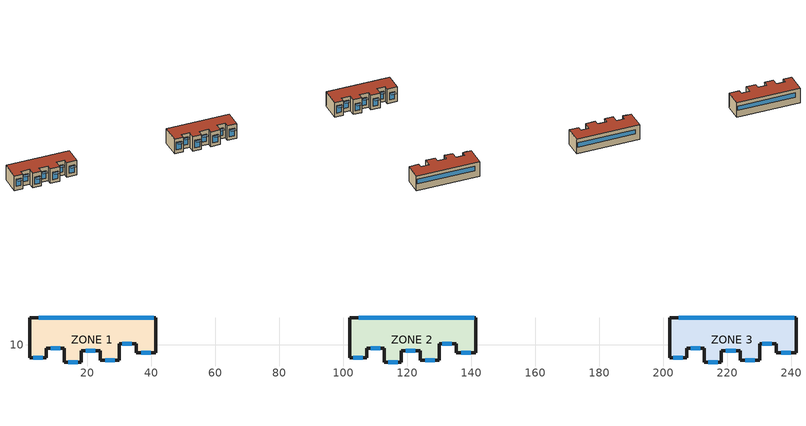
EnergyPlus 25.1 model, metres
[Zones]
ZONE 1
 floor ground (SLAB FLOOR): 1.98,5.98 1.98,18.38 41.48,18.38 41.48,7.48 35.38,7.48 35.38,10.28 30.08,10.28 30.08,5.08 24.08,5.08 24.08,8.08 18.18,8.08 18.18,4.58 12.88,4.58 12.88,8.98 7.28,8.98 7.28,5.98 z0
 wall outside (EXTERIOR): 1.98,5.98 7.28,5.98 7.28,8.98 12.88,8.98 12.88,4.58 18.18,4.58 18.18,8.08 24.08,8.08 24.08,5.08 30.08,5.08 30.08,10.28 35.38,10.28 35.38,7.48 41.48,7.48 41.48,18.38 1.98,18.38 1.98,5.98 z0:10
 window (SINGLE PANE HW WINDOW): 3.08,5.98 6.08,5.98 z2.6:7.6; 8.58,8.98 11.58,8.98 z2.5:7.5; 14.08,4.58 17.08,4.58 z2.1:7.1; 19.58,8.08 22.58,8.08 / 25.58,5.08 28.58,5.08 / 30.98,10.28 33.98,10.28 / 36.88,7.48 39.88,7.48 z2.2:7.2; 40.88,18.38 4.88,18.38 z4.5:7.5
 roof outside (ROOF31): 1.98,5.98 7.28,5.98 7.28,8.98 12.88,8.98 12.88,4.58 18.18,4.58 18.18,8.08 24.08,8.08 24.08,5.08 30.08,5.08 30.08,10.28 35.38,10.28 35.38,7.48 41.48,7.48 41.48,18.38 1.98,18.38 z10
ZONE 2
 floor ground (SLAB FLOOR): 101.98,5.98 101.98,18.38 141.48,18.38 141.48,7.48 135.38,7.48 135.38,10.28 130.08,10.28 130.08,5.08 124.08,5.08 124.08,8.08 118.18,8.08 118.18,4.58 112.88,4.58 112.88,8.98 107.28,8.98 107.28,5.98 z0
 wall outside (EXTERIOR): 101.98,5.98 107.28,5.98 107.28,8.98 112.88,8.98 112.88,4.58 118.18,4.58 118.18,8.08 124.08,8.08 124.08,5.08 130.08,5.08 130.08,10.28 135.38,10.28 135.38,7.48 141.48,7.48 141.48,18.38 101.98,18.38 101.98,5.98 z0:10
 window (SINGLE PANE HW WINDOW): 103.08,5.98 106.08,5.98 z2.6:7.6; 108.58,8.98 111.58,8.98 z2.5:7.5; 114.08,4.58 117.08,4.58 z2.1:7.1; 119.58,8.08 122.58,8.08 / 125.58,5.08 128.58,5.08 / 130.98,10.28 133.98,10.28 / 136.88,7.48 139.88,7.48 z2.2:7.2; 140.88,18.38 104.88,18.38 z4.5:7.5
 roof outside (ROOF31): 101.98,5.98 107.28,5.98 107.28,8.98 112.88,8.98 112.88,4.58 118.18,4.58 118.18,8.08 124.08,8.08 124.08,5.08 130.08,5.08 130.08,10.28 135.38,10.28 135.38,7.48 141.48,7.48 141.48,18.38 101.98,18.38 z10
ZONE 3
 floor ground (SLAB FLOOR): 201.98,5.98 201.98,18.38 241.48,18.38 241.48,7.48 235.38,7.48 235.38,10.28 230.08,10.28 230.08,5.08 224.08,5.08 224.08,8.08 218.18,8.08 218.18,4.58 212.88,4.58 212.88,8.98 207.28,8.98 207.28,5.98 z0
 wall outside (EXTERIOR): 201.98,5.98 207.28,5.98 207.28,8.98 212.88,8.98 212.88,4.58 218.18,4.58 218.18,8.08 224.08,8.08 224.08,5.08 230.08,5.08 230.08,10.28 235.38,10.28 235.38,7.48 241.48,7.48 241.48,18.38 201.98,18.38 201.98,5.98 z0:10
 window (SINGLE PANE HW WINDOW): 203.08,5.98 206.08,5.98 z2.6:7.6; 208.58,8.98 211.58,8.98 z2.5:7.5; 214.08,4.58 217.08,4.58 z2.1:7.1; 219.58,8.08 222.58,8.08 / 225.58,5.08 228.58,5.08 / 230.98,10.28 233.98,10.28 / 236.88,7.48 239.88,7.48 z2.2:7.2; 240.88,18.38 204.88,18.38 z4.5:7.5
 roof outside (ROOF31): 201.98,5.98 207.28,5.98 207.28,8.98 212.88,8.98 212.88,4.58 218.18,4.58 218.18,8.08 224.08,8.08 224.08,5.08 230.08,5.08 230.08,10.28 235.38,10.28 235.38,7.48 241.48,7.48 241.48,18.38 201.98,18.38 z10
shading: 3.08,2.98 3.08,5.98 6.08,5.98 6.08,2.98 z8; 8.58,5.98 8.58,8.98 11.58,8.98 11.58,5.98 z7.9; 14.08,1.58 14.08,4.58 17.08,4.58 17.08,1.58 z7.5; 19.58,5.08 19.58,8.08 22.58,8.08 22.58,5.08 z7.6; 25.58,2.08 25.58,5.08 28.58,5.08 28.58,2.08 z7.7; 30.98,7.28 30.98,10.28 33.98,10.28 33.98,7.28 z7.6; 36.88,4.48 36.88,7.48 39.88,7.48 39.88,4.48 z7.6; 103.08,2.98 103.08,5.98 106.08,5.98 106.08,2.98 z8; 108.58,5.98 108.58,8.98 111.58,8.98 111.58,5.98 z7.9; 114.08,1.58 114.08,4.58 117.08,4.58 117.08,1.58 z7.5; 119.58,5.08 119.58,8.08 122.58,8.08 122.58,5.08 z7.6; 125.58,2.08 125.58,5.08 128.58,5.08 128.58,2.08 z7.7; 130.98,7.28 130.98,10.28 133.98,10.28 133.98,7.28 z7.6; 136.88,4.48 136.88,7.48 139.88,7.48 139.88,4.48 z7.6; 203.08,2.98 203.08,5.98 206.08,5.98 206.08,2.98 z8; 208.58,5.98 208.58,8.98 211.58,8.98 211.58,5.98 z7.9; 214.08,1.58 214.08,4.58 217.08,4.58 217.08,1.58 z7.5; 219.58,5.08 219.58,8.08 222.58,8.08 222.58,5.08 z7.6; 225.58,2.08 225.58,5.08 228.58,5.08 228.58,2.08 z7.7; 230.98,7.28 230.98,10.28 233.98,10.28 233.98,7.28 z7.6; 236.88,4.48 236.88,7.48 239.88,7.48 239.88,4.48 z7.6
[Building]
BUILDING #1: Loads convergence tolerance value=0.04; Maximum number of warmup days=25; Minimum number of warmup days=6; North axis=0; Solar distribution=FullExterior; Temperature convergence tolerance value=0.4; Terrain=Suburbs
[Site:GroundTemperature:BuildingSurface]
19, 19, 19, 20, 22, 23, 24, 23, 22, 21, 20, 19
[Site:Location]
Tucson Intl AP_AZ_USA Design_Conditions: Elevation=777; Latitude=32.13; Longitude=-110.95; Time zone=-7
[SizingPeriod:DesignDay] Barometric pressure=92332; Day of month=21; Daylight saving time indicator=No; Humidity condition type=WetBulb; Rain indicator=No; Snow indicator=No; Solar model indicator=ASHRAEClearSky
Name | Daily dry bulb temperature range | Day type | Maximum dry bulb temperature | Month | Sky clearness | Wetbulb or dewpoint at maximum dry bulb | Wind direction | Wind speed
Tucson Intl AP Ann Clg .4% Condns DB=>MWB | 13.3 | SummerDesignDay | 40.7 | 7 | 1 | 18.9 | 330 | 4.9
Tucson Intl AP Ann Htg 99.6% Condns DB | 0 | WinterDesignDay | -0.2 | 1 | 0 | -0.2 | 140 | 2.6
[Construction]
EXTERIOR: A2 - 4 IN DENSE FACE BRICK, B3 - 2 IN INSULATION, C2 - 4 IN LW CONCRETE BLOCK, E1 - 3 / 4 IN PLASTER OR GYP BOARD
ROOF31: E2 - 1 / 2 IN SLAG OR STONE, E3 - 3 / 8 IN FELT AND MEMBRANE, B6 - 2 IN DENSE INSULATION, C12 - 2 IN HW CONCRETE
SINGLE PANE HW WINDOW: GLASS - CLEAR PLATE 1 / 4 IN
SLAB FLOOR: DIRT 12 IN, CONCRETE - SAND AND GRAVEL 4 IN
[Material] Thermal absorptance=0.9
Name | Conductivity | Density | Roughness | Solar absorptance | Specific heat | Thickness | Visible absorptance
A2 - 4 IN DENSE FACE BRICK | 1.245296 | 2082.4 | Rough | 0.93 | 920.48 | 0.101498 | 0.93
B3 - 2 IN INSULATION | 0.0432394 | 32.03693 | VeryRough | 0.5 | 836.8 | 0.0509016 | 0.5
B6 - 2 IN DENSE INSULATION | 0.0432394 | 91.30524 | VeryRough | 0.5 | 836.8 | 0.0509016 | 0.5
C2 - 4 IN LW CONCRETE BLOCK | 0.380507 | 608.7016 | MediumRough | 0.65 | 836.8 | 0.101498 | 0.65
C12 - 2 IN HW CONCRETE | 1.729577 | 2242.585 | MediumRough | 0.65 | 836.8 | 0.0509016 | 0.65
CONCRETE - SAND AND GRAVEL 4 IN | 1.729577 | 2242.585 | MediumRough | 0.6 | 836.8 | 0.101498 | 0.6
DIRT 12 IN | 0.172958 | 1041.2 | Rough | 0.7 | 836.8 | 0.3048 | 0.7
E1 - 3 / 4 IN PLASTER OR GYP BOARD | 0.726422 | 1601.846 | Smooth | 0.92 | 836.8 | 0.01905 | 0.92
E2 - 1 / 2 IN SLAG OR STONE | 1.435549 | 881.0155 | Rough | 0.55 | 1673.6 | 0.0127102 | 0.55
E3 - 3 / 8 IN FELT AND MEMBRANE | 0.190253 | 1121.292 | Rough | 0.75 | 1673.6 | 0.00954024 | 0.75
[WindowMaterial:Glazing]
GLASS - CLEAR PLATE 1 / 4 IN: Back side infrared hemispherical emissivity=0.84; Back side solar reflectance at normal incidence=0.071; Back side visible reflectance at normal incidence=0.08; Conductivity=0.9; Front side infrared hemispherical emissivity=0.84; Front side solar reflectance at normal incidence=0.071; Front side visible reflectance at normal incidence=0.08; Infrared transmittance at normal incidence=0; Optical data type=SpectralAverage; Solar transmittance at normal incidence=0.775; Thickness=0.006; Visible transmittance at normal incidence=0.881
[ElectricEquipment] Design level=480; Design level calculation method=EquipmentLevel; Fraction latent=0; Fraction lost=0; Fraction radiant=0.3; Schedule=Residence Lighting
Name | Zone or zonelist or space or spacelist
ZONE 1 ElecEq 1 | ZONE 1
ZONE 2 ElecEq 1 | ZONE 2
ZONE 3 ElecEq 1 | ZONE 3
[Lights] Design level calculation method=LightingLevel; End use subcategory=GeneralLights; Fraction radiant=0.4; Fraction replaceable=0; Fraction visible=0.2; Lighting level=950; Return air fraction=0; Schedule=Residence Lighting
Name | Zone or zonelist or space or spacelist
ZONE 1 Lights 1 | ZONE 1
ZONE 2 Lights 1 | ZONE 2
ZONE 3 Lights 1 | ZONE 3
[People] Activity level schedule=Activity Lvl   1; Fraction radiant=0.6; Number of people=4; Number of people calculation method=People; Number of people schedule=Residence Occupancy
Name | Zone or zonelist or space or spacelist
ZONE 1 People 1 | ZONE 1
ZONE 2 People 1 | ZONE 2
ZONE 3 People 1 | ZONE 3
[Zone] Ceiling height=Autocalculate; Multiplier=1; Type=1; Volume=Autocalculate
ZONE 1; ZONE 2; ZONE 3
[ZoneCoolTower:Shower] Airflow outlet area=0.5; Availability schedule=Cooltower Operation; Flow control type=WindDrivenFlow; Fraction of flow schedule=0.05; Fraction of water loss=0.05; Maximum air flow rate=10; Minimum indoor temperature=18; Pump flow rate schedule=Cooltower Operation; Rated power consumption=300
Name | Effective tower height | Maximum water flow rate | Zone or space
CoolTower 1 | 10 | 0.001667 | Zone 2
CoolTower 2 | 5 | 0.0005 | Zone 3
[ZoneVentilation:DesignFlowRate] Constant term coefficient=0.606; Delta temperature=1; Design flow rate=6.131944; Design flow rate calculation method=Flow/Zone; Minimum indoor temperature=18; Schedule=Constant; Temperature term coefficient=0.03636; Velocity squared term coefficient=0; Velocity term coefficient=0.1177
Name | Fan pressure rise | Fan total efficiency | Ventilation type | Zone or zonelist or space or spacelist
ZONE 1 Ventl 1 | 0 | 1 | Natural | ZONE 1
ZONE 2 Ventl 1 | 400 | 0.9 | Intake | ZONE 2
ZONE 3 Ventl 1 | 400 | 0.8 | Exhaust | ZONE 3
[Schedule:Compact]
ACTIVITY LVL   1: Through: 12/31, For: Alldays, Until: 24:00, 130
Constant: Through: 12/31, For: Alldays, Until: 24:00, 1
Cooltower Operation: Through: 12/31, For: Weekdays SummerDesignDay WinterDesignDay, Until: 6:00, 0, Until: 24:00, 1, For: Weekends Holidays CustomDay1 CustomDay2, Until: 8:00, 0, Until: 20:00, 1, Until: 24:00, 0
Residence Lighting: Through: 12/31, For: Weekdays SummerDesignDay WinterDesignDay, Until: 6:00, 0.1, Until: 8:00, 0.2, Until: 16:00, 0.1, Until: 17:00, 0.2, Until: 19:00, 0.5, Until: 22:00, 1, Until: 23:00, 0.5, Until: 24:00, 0.3, For: Weekends Holidays CustomDay1 CustomDay2, Until: 16:00, 0.1, Until: 18:00, 0.5, Until: 22:00, 1, Until: 23:00, 0.5, Until: 24:00, 0.3
Residence Occupancy: Through: 12/31, For: Weekdays SummerDesignDay WinterDesignDay, Until: 7:00, 1, Until: 8:00, 0.5, Until: 15:00, 0.3, Until: 16:00, 0.4, Until: 17:00, 0.7, Until: 24:00, 1, For: Weekends Holidays CustomDay1 CustomDay2, Until: 9:00, 1, Until: 16:00, 0.3, Until: 23:00, 0.7, Until: 24:00, 1
